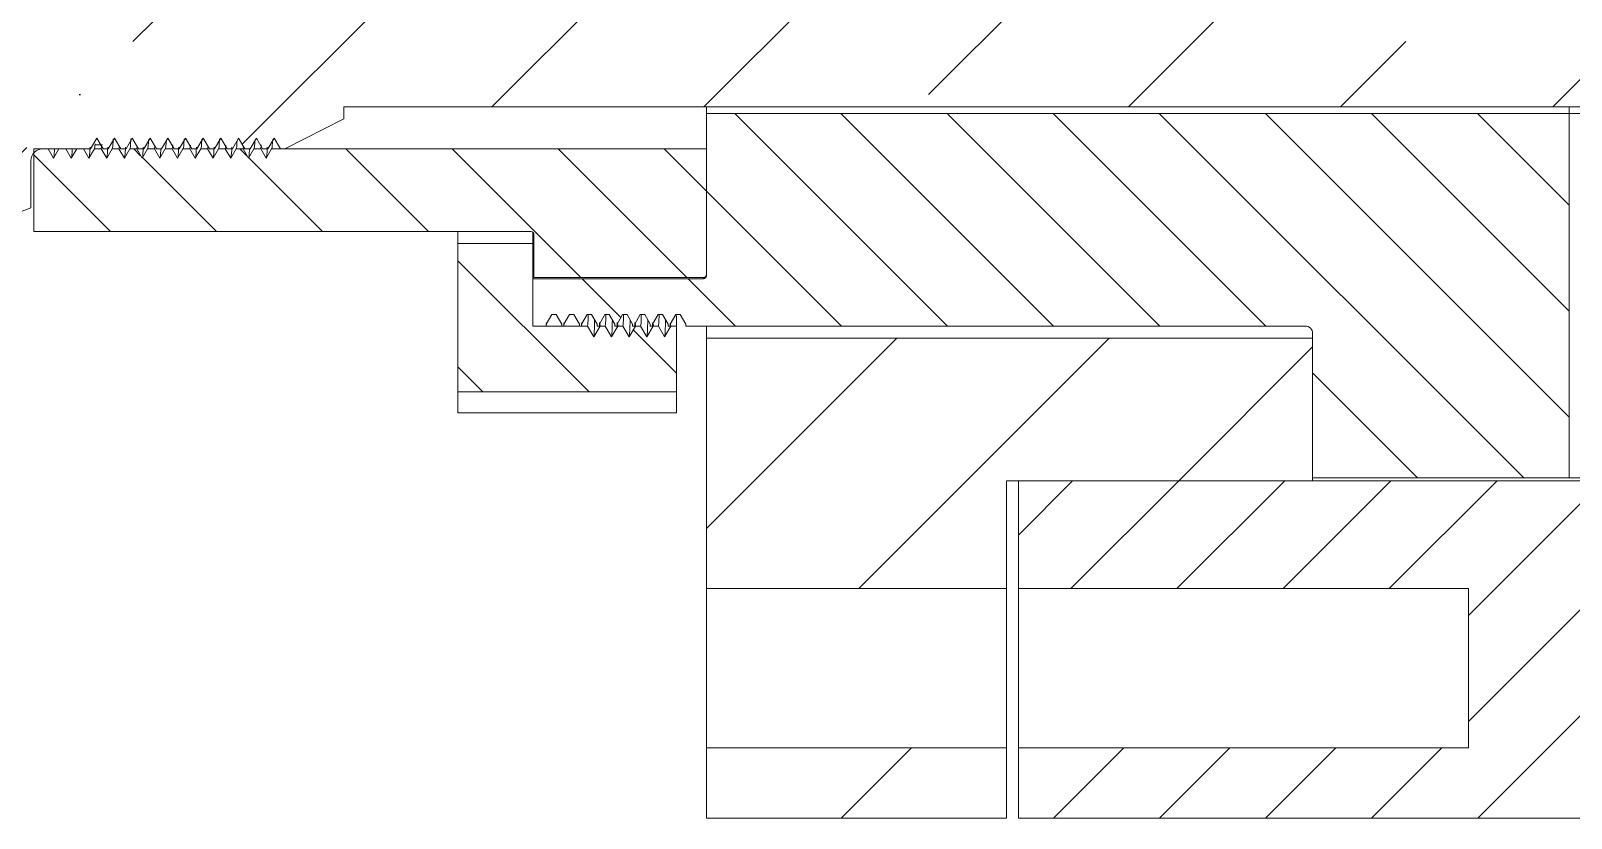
# Model space of a CAD drawing. Header units: inches. Extents: x 0 to 11, y 0 to 6.4.
# Drawn here: x 1.141 to 1.711, y 5.212 to 5.504 of the extents above; entities that cross this region are included whole.
import ezdxf

# ---------------------------------------------------------------- set-up
doc = ezdxf.new("R2010")
doc.units = ezdxf.units.IN
doc.header["$MEASUREMENT"] = 0

msp = doc.modelspace()

# ---------------------------------------------------------------- hatches: boundary and pattern name
at = {"linetype": 'Continuous'}
h = msp.add_hatch(dxfattribs=at)
h.set_pattern_fill('ANSI35', scale=0.444444, style=0)
edge = h.paths.add_edge_path(flags=0)
edge.add_line((1.84729, 5.47558), (1.84729, 5.49065))
edge.add_line((1.84729, 5.49065), (1.91072, 5.49065))
edge.add_line((1.91072, 5.49065), (1.91072, 5.5169))
edge.add_line((1.91072, 5.5169), (1.84729, 5.5169))
edge.add_line((1.84729, 5.5169), (1.84729, 5.53197))
edge.add_line((1.84729, 5.53197), (1.25674, 5.53197))
edge.add_line((1.25674, 5.53197), (1.25674, 5.53634))
edge.add_line((1.25674, 5.53634), (1.23614, 5.54687))
edge.add_line((1.23614, 5.54687), (1.23418, 5.54349))
edge.add_line((1.23418, 5.54349), (1.23186, 5.54752))
edge.add_line((1.23186, 5.54752), (1.22995, 5.54752))
edge.add_line((1.22995, 5.54752), (1.22762, 5.54349))
edge.add_line((1.22762, 5.54349), (1.2253, 5.54752))
edge.add_line((1.2253, 5.54752), (1.22339, 5.54752))
edge.add_line((1.22339, 5.54752), (1.22106, 5.54349))
edge.add_line((1.22106, 5.54349), (1.21873, 5.54752))
edge.add_line((1.21873, 5.54752), (1.21682, 5.54752))
edge.add_line((1.21682, 5.54752), (1.2145, 5.54349))
edge.add_line((1.2145, 5.54349), (1.21217, 5.54752))
edge.add_line((1.21217, 5.54752), (1.21026, 5.54752))
edge.add_line((1.21026, 5.54752), (1.20794, 5.54349))
edge.add_line((1.20794, 5.54349), (1.20561, 5.54752))
edge.add_line((1.20561, 5.54752), (1.2037, 5.54752))
edge.add_line((1.2037, 5.54752), (1.20137, 5.54349))
edge.add_line((1.20137, 5.54349), (1.19905, 5.54752))
edge.add_line((1.19905, 5.54752), (1.19714, 5.54752))
edge.add_line((1.19714, 5.54752), (1.19481, 5.54349))
edge.add_line((1.19481, 5.54349), (1.19249, 5.54752))
edge.add_line((1.19249, 5.54752), (1.19058, 5.54752))
edge.add_line((1.19058, 5.54752), (1.18825, 5.54349))
edge.add_line((1.18825, 5.54349), (1.18592, 5.54752))
edge.add_line((1.18592, 5.54752), (1.18402, 5.54752))
edge.add_line((1.18402, 5.54752), (1.18169, 5.54349))
edge.add_line((1.18169, 5.54349), (1.17936, 5.54752))
edge.add_line((1.17936, 5.54752), (1.17745, 5.54752))
edge.add_line((1.17745, 5.54752), (1.17513, 5.54349))
edge.add_line((1.17513, 5.54349), (1.1728, 5.54752))
edge.add_line((1.1728, 5.54752), (1.17089, 5.54752))
edge.add_line((1.17089, 5.54752), (1.16857, 5.54349))
edge.add_line((1.16857, 5.54349), (1.16624, 5.54752))
edge.add_line((1.16624, 5.54752), (1.14519, 5.54752))
edge.add_arc((1.14519, 5.55189), 0.00437, 180, 270, ccw=False)
edge.add_line((1.14082, 5.55189), (1.14082, 5.56939))
edge.add_line((1.14082, 5.56939), (1.08989, 5.58874))
edge.add_arc((1.08212, 5.5683), 0.02187, 69.1932, 90)
edge.add_line((1.08212, 5.59017), (1.04239, 5.59017))
edge.add_line((1.04239, 5.59017), (1.04239, 5.41738))
edge.add_line((1.04239, 5.41738), (1.08212, 5.41738))
edge.add_arc((1.08212, 5.43925), 0.02187, 270, 290.8068)
edge.add_line((1.08989, 5.4188), (1.14082, 5.43816))
edge.add_line((1.14082, 5.43816), (1.14082, 5.45565))
edge.add_arc((1.14519, 5.45565), 0.00437, 90, 180, ccw=False)
edge.add_line((1.14519, 5.46003), (1.16296, 5.46003))
edge.add_line((1.16296, 5.46003), (1.16529, 5.46406))
edge.add_line((1.16529, 5.46406), (1.16761, 5.46003))
edge.add_line((1.16761, 5.46003), (1.16952, 5.46003))
edge.add_line((1.16952, 5.46003), (1.17185, 5.46406))
edge.add_line((1.17185, 5.46406), (1.17417, 5.46003))
edge.add_line((1.17417, 5.46003), (1.17608, 5.46003))
edge.add_line((1.17608, 5.46003), (1.17841, 5.46406))
edge.add_line((1.17841, 5.46406), (1.18073, 5.46003))
edge.add_line((1.18073, 5.46003), (1.18264, 5.46003))
edge.add_line((1.18264, 5.46003), (1.18497, 5.46406))
edge.add_line((1.18497, 5.46406), (1.1873, 5.46003))
edge.add_line((1.1873, 5.46003), (1.18921, 5.46003))
edge.add_line((1.18921, 5.46003), (1.19153, 5.46406))
edge.add_line((1.19153, 5.46406), (1.19386, 5.46003))
edge.add_line((1.19386, 5.46003), (1.19577, 5.46003))
edge.add_line((1.19577, 5.46003), (1.19809, 5.46406))
edge.add_line((1.19809, 5.46406), (1.20042, 5.46003))
edge.add_line((1.20042, 5.46003), (1.20233, 5.46003))
edge.add_line((1.20233, 5.46003), (1.20466, 5.46406))
edge.add_line((1.20466, 5.46406), (1.20698, 5.46003))
edge.add_line((1.20698, 5.46003), (1.20889, 5.46003))
edge.add_line((1.20889, 5.46003), (1.21122, 5.46406))
edge.add_line((1.21122, 5.46406), (1.21354, 5.46003))
edge.add_line((1.21354, 5.46003), (1.21545, 5.46003))
edge.add_line((1.21545, 5.46003), (1.21778, 5.46406))
edge.add_line((1.21778, 5.46406), (1.2201, 5.46003))
edge.add_line((1.2201, 5.46003), (1.22201, 5.46003))
edge.add_line((1.22201, 5.46003), (1.22434, 5.46406))
edge.add_line((1.22434, 5.46406), (1.22667, 5.46003))
edge.add_line((1.22667, 5.46003), (1.22858, 5.46003))
edge.add_line((1.22858, 5.46003), (1.2309, 5.46406))
edge.add_line((1.2309, 5.46406), (1.23323, 5.46003))
edge.add_line((1.23323, 5.46003), (1.23487, 5.46003))
edge.add_line((1.23487, 5.46003), (1.25674, 5.4712))
edge.add_line((1.25674, 5.4712), (1.25674, 5.47558))
edge.add_line((1.25674, 5.47558), (1.84729, 5.47558))
h = msp.add_hatch(dxfattribs=at)
h.set_pattern_fill('ANSI31', scale=0.222222, angle=90, style=0)
edge = h.paths.add_edge_path(flags=0)
edge.add_line((1.33822, 5.39512), (1.34027, 5.39867))
edge.add_line((1.34027, 5.39867), (1.34191, 5.39867))
edge.add_line((1.34191, 5.39867), (1.34396, 5.39512))
edge.add_line((1.34396, 5.39512), (1.34396, 5.39441))
edge.add_line((1.34396, 5.39441), (1.34478, 5.39441))
edge.add_line((1.34478, 5.39441), (1.34478, 5.39512))
edge.add_line((1.34478, 5.39512), (1.34683, 5.39867))
edge.add_line((1.34683, 5.39867), (1.34847, 5.39867))
edge.add_line((1.34847, 5.39867), (1.35052, 5.39512))
edge.add_line((1.35052, 5.39512), (1.35052, 5.39441))
edge.add_line((1.35052, 5.39441), (1.35134, 5.39441))
edge.add_line((1.35134, 5.39441), (1.35134, 5.39512))
edge.add_line((1.35134, 5.39512), (1.35339, 5.39867))
edge.add_line((1.35339, 5.39867), (1.35503, 5.39867))
edge.add_line((1.35503, 5.39867), (1.35708, 5.39512))
edge.add_line((1.35708, 5.39512), (1.35708, 5.39441))
edge.add_line((1.35708, 5.39441), (1.3579, 5.39441))
edge.add_line((1.3579, 5.39441), (1.3579, 5.39512))
edge.add_line((1.3579, 5.39512), (1.35995, 5.39867))
edge.add_line((1.35995, 5.39867), (1.36159, 5.39867))
edge.add_line((1.36159, 5.39867), (1.36364, 5.39512))
edge.add_line((1.36364, 5.39512), (1.36364, 5.39441))
edge.add_line((1.36364, 5.39441), (1.36446, 5.39441))
edge.add_line((1.36446, 5.39441), (1.36446, 5.39512))
edge.add_line((1.36446, 5.39512), (1.36651, 5.39867))
edge.add_line((1.36651, 5.39867), (1.36815, 5.39867))
edge.add_line((1.36815, 5.39867), (1.3702, 5.39512))
edge.add_line((1.3702, 5.39512), (1.3702, 5.39441))
edge.add_line((1.3702, 5.39441), (1.37102, 5.39441))
edge.add_line((1.37102, 5.39441), (1.37102, 5.39512))
edge.add_line((1.37102, 5.39512), (1.37307, 5.39867))
edge.add_line((1.37307, 5.39867), (1.37472, 5.39867))
edge.add_line((1.37472, 5.39867), (1.37677, 5.39512))
edge.add_line((1.37677, 5.39512), (1.37677, 5.39441))
edge.add_line((1.37677, 5.39441), (1.37759, 5.39441))
edge.add_line((1.37759, 5.39441), (1.37759, 5.39512))
edge.add_line((1.37759, 5.39512), (1.37964, 5.39867))
edge.add_line((1.37964, 5.39867), (1.38128, 5.39867))
edge.add_line((1.38128, 5.39867), (1.38333, 5.39512))
edge.add_line((1.38333, 5.39512), (1.38333, 5.39441))
edge.add_line((1.38333, 5.39441), (1.61267, 5.39441))
edge.add_arc((1.61267, 5.39163), 0.00278, 0, 90, ccw=False)
edge.add_line((1.61545, 5.39163), (1.61545, 5.33822))
edge.add_line((1.61545, 5.33822), (1.71045, 5.33822))
edge.add_line((1.71045, 5.33822), (1.71045, 5.47315))
edge.add_line((1.71045, 5.47315), (1.391, 5.47315))
edge.add_line((1.391, 5.47315), (1.391, 5.41302))
edge.add_arc((1.38989, 5.41302), 0.00111, 270, 360, ccw=False)
edge.add_line((1.38989, 5.41191), (1.32673, 5.41191))
edge.add_line((1.32673, 5.41191), (1.32673, 5.39441))
edge.add_line((1.32673, 5.39441), (1.33165, 5.39441))
edge.add_line((1.33165, 5.39441), (1.33165, 5.39512))
edge.add_line((1.33165, 5.39512), (1.3337, 5.39867))
edge.add_line((1.3337, 5.39867), (1.33535, 5.39867))
edge.add_line((1.33535, 5.39867), (1.3374, 5.39512))
edge.add_line((1.3374, 5.39512), (1.3374, 5.39441))
edge.add_line((1.3374, 5.39441), (1.33822, 5.39441))
edge.add_line((1.33822, 5.39441), (1.33822, 5.39512))
h = msp.add_hatch(dxfattribs=at)
h.set_pattern_fill('ANSI31', scale=0.222222, angle=90, style=0)
edge = h.paths.add_edge_path(flags=0)
edge.add_line((1.19515, 5.45654), (1.19314, 5.46003))
edge.add_line((1.19314, 5.46003), (1.19061, 5.46003))
edge.add_line((1.19061, 5.46003), (1.18859, 5.45654))
edge.add_line((1.18859, 5.45654), (1.18658, 5.46003))
edge.add_line((1.18658, 5.46003), (1.18405, 5.46003))
edge.add_line((1.18405, 5.46003), (1.18203, 5.45654))
edge.add_line((1.18203, 5.45654), (1.18002, 5.46003))
edge.add_line((1.18002, 5.46003), (1.17748, 5.46003))
edge.add_line((1.17748, 5.46003), (1.17547, 5.45654))
edge.add_line((1.17547, 5.45654), (1.17346, 5.46003))
edge.add_line((1.17346, 5.46003), (1.17092, 5.46003))
edge.add_line((1.17092, 5.46003), (1.16891, 5.45654))
edge.add_line((1.16891, 5.45654), (1.16689, 5.46003))
edge.add_line((1.16689, 5.46003), (1.16436, 5.46003))
edge.add_line((1.16436, 5.46003), (1.16235, 5.45654))
edge.add_line((1.16235, 5.45654), (1.16033, 5.46003))
edge.add_line((1.16033, 5.46003), (1.1578, 5.46003))
edge.add_line((1.1578, 5.46003), (1.15578, 5.45654))
edge.add_line((1.15578, 5.45654), (1.15377, 5.46003))
edge.add_line((1.15377, 5.46003), (1.15124, 5.46003))
edge.add_line((1.15124, 5.46003), (1.14922, 5.45654))
edge.add_line((1.14922, 5.45654), (1.14721, 5.46003))
edge.add_line((1.14721, 5.46003), (1.14188, 5.46003))
edge.add_line((1.14188, 5.46003), (1.14188, 5.42941))
edge.add_line((1.14188, 5.42941), (1.32602, 5.42941))
edge.add_arc((1.32602, 5.4283), 0.00111, 0, 90, ccw=False)
edge.add_line((1.32713, 5.4283), (1.32713, 5.41235))
edge.add_line((1.32713, 5.41235), (1.38989, 5.41235))
edge.add_arc((1.38989, 5.41346), 0.00111, 270, 360)
edge.add_line((1.391, 5.41346), (1.391, 5.46003))
edge.add_line((1.391, 5.46003), (1.22998, 5.46003))
edge.add_line((1.22998, 5.46003), (1.22796, 5.45654))
edge.add_line((1.22796, 5.45654), (1.22595, 5.46003))
edge.add_line((1.22595, 5.46003), (1.22342, 5.46003))
edge.add_line((1.22342, 5.46003), (1.2214, 5.45654))
edge.add_line((1.2214, 5.45654), (1.21939, 5.46003))
edge.add_line((1.21939, 5.46003), (1.21685, 5.46003))
edge.add_line((1.21685, 5.46003), (1.21484, 5.45654))
edge.add_line((1.21484, 5.45654), (1.21283, 5.46003))
edge.add_line((1.21283, 5.46003), (1.21029, 5.46003))
edge.add_line((1.21029, 5.46003), (1.20828, 5.45654))
edge.add_line((1.20828, 5.45654), (1.20626, 5.46003))
edge.add_line((1.20626, 5.46003), (1.20373, 5.46003))
edge.add_line((1.20373, 5.46003), (1.20172, 5.45654))
edge.add_line((1.20172, 5.45654), (1.1997, 5.46003))
edge.add_line((1.1997, 5.46003), (1.19717, 5.46003))
edge.add_line((1.19717, 5.46003), (1.19515, 5.45654))
h = msp.add_hatch(dxfattribs=at)
h.set_pattern_fill('ANSI31', scale=0.222222, angle=90, style=0)
h.paths.add_polyline_path([(1.37127, 5.39441), (1.36894, 5.39038), (1.36662, 5.39441), (1.36471, 5.39441), (1.36238, 5.39038), (1.36006, 5.39441), (1.35815, 5.39441), (1.35582, 5.39038), (1.35349, 5.39441), (1.35159, 5.39441), (1.34926, 5.39038), (1.34693, 5.39441), (1.32673, 5.39441), (1.32673, 5.42503), (1.29895, 5.42503), (1.29895, 5.37002), (1.37988, 5.37002), (1.37988, 5.39441), (1.37783, 5.39441), (1.37551, 5.39038), (1.37318, 5.39441)], flags=0)
h = msp.add_hatch(dxfattribs=at)
h.set_pattern_fill('ANSI31', scale=0.222222, style=0)
edge = h.paths.add_edge_path(flags=0)
edge.add_line((1.88204, 5.28155), (1.88315, 5.28155))
edge.add_arc((1.88315, 5.28933), 0.00778, 270, 360)
edge.add_line((1.89093, 5.28933), (1.89093, 5.38155))
edge.add_line((1.89093, 5.38155), (1.90082, 5.38155))
edge.add_line((1.90082, 5.38155), (1.90082, 5.39266))
edge.add_line((1.90082, 5.39266), (1.82315, 5.39266))
edge.add_line((1.82315, 5.39266), (1.81204, 5.38155))
edge.add_line((1.81204, 5.38155), (1.81204, 5.33711))
edge.add_line((1.81204, 5.33711), (1.61545, 5.33711))
edge.add_line((1.61545, 5.33711), (1.50649, 5.33711))
edge.add_line((1.50649, 5.33711), (1.50649, 5.29716))
edge.add_line((1.50649, 5.29716), (1.67315, 5.29716))
edge.add_line((1.67315, 5.29716), (1.67315, 5.23816))
edge.add_line((1.67315, 5.23816), (1.50649, 5.23816))
edge.add_line((1.50649, 5.23816), (1.50649, 5.21211))
edge.add_line((1.50649, 5.21211), (1.88204, 5.21211))
edge.add_line((1.88204, 5.21211), (1.88204, 5.28155))
h = msp.add_hatch(dxfattribs=at)
h.set_pattern_fill('ANSI31', scale=0.444444, style=0)
h.paths.add_polyline_path([(1.50211, 5.29716), (1.50211, 5.33711), (1.50649, 5.33711), (1.61545, 5.33711), (1.61545, 5.38988), (1.391, 5.38988), (1.391, 5.29716)], flags=0)
h = msp.add_hatch(dxfattribs=at)
h.set_pattern_fill('ANSI31', scale=0.44444, style=0)
h.paths.add_polyline_path([(1.50211, 5.23816), (1.391, 5.23816), (1.391, 5.21211), (1.50211, 5.21211)], flags=0)

# ---------------------------------------------------------------- linework, layer by layer
at = {"color": 7, "linetype": 'Continuous', "lineweight": 15}
for p, q in [((1.84729, 5.47558), (1.25674, 5.47558)), ((1.25674, 5.47558), (1.25674, 5.4712)), ((1.391, 5.47315), (1.391, 5.47558)), ((1.71045, 5.47315), (1.71045, 5.47558)), ((1.25674, 5.4712), (1.23487, 5.46003)), ((1.71045, 5.47315), (1.391, 5.47315)), ((1.391, 5.47315), (1.391, 5.41302)), ((1.71045, 5.33822), (1.71045, 5.47315)), ((1.71045, 5.47315), (1.71482, 5.47315)), ((1.14721, 5.46003), (1.14188, 5.46003)), ((1.14188, 5.46003), (1.14188, 5.42941)), ((1.16296, 5.46003), (1.14519, 5.46003)), ((1.14721, 5.46003), (1.14922, 5.45654)), ((1.14922, 5.45654), (1.15124, 5.46003)), ((1.15377, 5.46003), (1.15124, 5.46003)), ((1.15377, 5.46003), (1.15578, 5.45654)), ((1.15578, 5.45654), (1.1578, 5.46003)), ((1.16033, 5.46003), (1.1578, 5.46003)), ((1.16033, 5.46003), (1.16235, 5.45654)), ((1.16235, 5.45654), (1.16436, 5.46003)), ((1.16529, 5.46406), (1.16296, 5.46003)), ((1.16464, 5.46188), (1.16436, 5.46003)), ((1.16689, 5.46003), (1.16436, 5.46003)), ((1.16734, 5.46152), (1.16461, 5.46152)), ((1.16761, 5.46003), (1.16529, 5.46406)), ((1.16689, 5.46003), (1.16705, 5.46097)), ((1.16689, 5.46003), (1.16891, 5.45654)), ((1.16761, 5.46003), (1.16757, 5.46026)), ((1.16952, 5.46003), (1.16761, 5.46003)), ((1.16891, 5.45654), (1.17092, 5.46003)), ((1.17185, 5.46406), (1.16952, 5.46003)), ((1.17346, 5.46003), (1.17092, 5.46003)), ((1.17417, 5.46003), (1.17185, 5.46406)), ((1.17346, 5.46003), (1.17366, 5.46087)), ((1.17346, 5.46003), (1.17547, 5.45654)), ((1.17608, 5.46003), (1.17417, 5.46003)), ((1.17547, 5.45654), (1.17748, 5.46003)), ((1.17841, 5.46406), (1.17608, 5.46003)), ((1.18002, 5.46003), (1.17748, 5.46003)), ((1.18073, 5.46003), (1.17841, 5.46406)), ((1.18002, 5.46003), (1.18019, 5.46097)), ((1.18002, 5.46003), (1.18203, 5.45654)), ((1.18264, 5.46003), (1.18073, 5.46003)), ((1.18203, 5.45654), (1.18405, 5.46003)), ((1.18497, 5.46406), (1.18264, 5.46003)), ((1.18658, 5.46003), (1.18405, 5.46003)), ((1.1873, 5.46003), (1.18497, 5.46406)), ((1.18658, 5.46003), (1.18679, 5.46088)), ((1.18658, 5.46003), (1.18859, 5.45654)), ((1.18921, 5.46003), (1.1873, 5.46003)), ((1.18859, 5.45654), (1.19061, 5.46003)), ((1.19153, 5.46406), (1.18921, 5.46003)), ((1.19314, 5.46003), (1.19061, 5.46003)), ((1.19386, 5.46003), (1.19153, 5.46406)), ((1.19314, 5.46003), (1.19336, 5.46148)), ((1.19314, 5.46003), (1.19515, 5.45654)), ((1.19577, 5.46003), (1.19386, 5.46003)), ((1.19515, 5.45654), (1.19717, 5.46003)), ((1.19809, 5.46406), (1.19577, 5.46003)), ((1.1997, 5.46003), (1.19717, 5.46003)), ((1.20042, 5.46003), (1.19809, 5.46406)), ((1.1997, 5.46003), (1.19994, 5.46145)), ((1.1997, 5.46003), (1.20172, 5.45654)), ((1.20233, 5.46003), (1.20042, 5.46003)), ((1.20172, 5.45654), (1.20373, 5.46003)), ((1.20466, 5.46406), (1.20233, 5.46003)), ((1.20626, 5.46003), (1.20373, 5.46003)), ((1.20698, 5.46003), (1.20466, 5.46406)), ((1.20626, 5.46003), (1.20647, 5.46087)), ((1.20626, 5.46003), (1.20828, 5.45654)), ((1.20889, 5.46003), (1.20698, 5.46003)), ((1.20828, 5.45654), (1.21029, 5.46003)), ((1.21122, 5.46406), (1.20889, 5.46003)), ((1.21283, 5.46003), (1.21029, 5.46003)), ((1.21354, 5.46003), (1.21122, 5.46406)), ((1.21283, 5.46003), (1.21484, 5.45654)), ((1.21545, 5.46003), (1.21354, 5.46003)), ((1.21484, 5.45654), (1.21685, 5.46003)), ((1.21778, 5.46406), (1.21545, 5.46003)), ((1.21939, 5.46003), (1.21685, 5.46003)), ((1.2201, 5.46003), (1.21778, 5.46406)), ((1.21939, 5.46003), (1.2196, 5.46087)), ((1.21939, 5.46003), (1.2214, 5.45654)), ((1.22201, 5.46003), (1.2201, 5.46003)), ((1.2214, 5.45654), (1.22342, 5.46003)), ((1.22434, 5.46406), (1.22201, 5.46003)), ((1.22595, 5.46003), (1.22342, 5.46003)), ((1.22667, 5.46003), (1.22434, 5.46406)), ((1.22595, 5.46003), (1.22616, 5.46148)), ((1.22595, 5.46003), (1.22796, 5.45654)), ((1.22858, 5.46003), (1.22667, 5.46003)), ((1.22796, 5.45654), (1.22998, 5.46003)), ((1.2309, 5.46406), (1.22858, 5.46003)), ((1.391, 5.46003), (1.22998, 5.46003)), ((1.23323, 5.46003), (1.2309, 5.46406)), ((1.23487, 5.46003), (1.23323, 5.46003)), ((1.391, 5.41346), (1.391, 5.46003)), ((1.14082, 5.45565), (1.14082, 5.43816)), ((1.14082, 5.43816), (1.08989, 5.4188)), ((1.14188, 5.42941), (1.32602, 5.42941)), ((1.29895, 5.42503), (1.29895, 5.42941)), ((1.32673, 5.42503), (1.29895, 5.42503)), ((1.29895, 5.42503), (1.29895, 5.37002)), ((1.32673, 5.42503), (1.32673, 5.42915)), ((1.32673, 5.39441), (1.32673, 5.42503)), ((1.32713, 5.4283), (1.32713, 5.41235)), ((1.38989, 5.41191), (1.32673, 5.41191)), ((1.32673, 5.41191), (1.32673, 5.39441)), ((1.32713, 5.41235), (1.38989, 5.41235)), ((1.3337, 5.39867), (1.33165, 5.39512)), ((1.33165, 5.39512), (1.33171, 5.39573)), ((1.33535, 5.39867), (1.3337, 5.39867)), ((1.3374, 5.39512), (1.33535, 5.39867)), ((1.34027, 5.39867), (1.33822, 5.39512)), ((1.33822, 5.39512), (1.33828, 5.39573)), ((1.34191, 5.39867), (1.34027, 5.39867)), ((1.34396, 5.39512), (1.34191, 5.39867)), ((1.34683, 5.39867), (1.34478, 5.39512)), ((1.34478, 5.39512), (1.34484, 5.39573)), ((1.34847, 5.39867), (1.34683, 5.39867)), ((1.35052, 5.39512), (1.34847, 5.39867)), ((1.35339, 5.39867), (1.35134, 5.39512)), ((1.35134, 5.39512), (1.3514, 5.39573)), ((1.35503, 5.39867), (1.35339, 5.39867)), ((1.35708, 5.39512), (1.35503, 5.39867)), ((1.35995, 5.39867), (1.3579, 5.39512)), ((1.3579, 5.39512), (1.35796, 5.39573)), ((1.36159, 5.39867), (1.35995, 5.39867)), ((1.36364, 5.39512), (1.36159, 5.39867)), ((1.36651, 5.39867), (1.36446, 5.39512)), ((1.36446, 5.39512), (1.36452, 5.39573)), ((1.36815, 5.39867), (1.36651, 5.39867)), ((1.3702, 5.39512), (1.36815, 5.39867)), ((1.37307, 5.39867), (1.37102, 5.39512)), ((1.37102, 5.39512), (1.37108, 5.39573)), ((1.37472, 5.39867), (1.37307, 5.39867)), ((1.37677, 5.39512), (1.37472, 5.39867)), ((1.37964, 5.39867), (1.37759, 5.39512)), ((1.38128, 5.39867), (1.37964, 5.39867)), ((1.37988, 5.39441), (1.37988, 5.39833)), ((1.38333, 5.39512), (1.38128, 5.39867)), ((1.32673, 5.39441), (1.33165, 5.39441)), ((1.34693, 5.39441), (1.32673, 5.39441)), ((1.33165, 5.39441), (1.33175, 5.39535)), ((1.33165, 5.39512), (1.33165, 5.39441)), ((1.3374, 5.39441), (1.3374, 5.39512)), ((1.3374, 5.39441), (1.33822, 5.39441)), ((1.33822, 5.39441), (1.33831, 5.39535)), ((1.33822, 5.39512), (1.33822, 5.39441)), ((1.34396, 5.39441), (1.34396, 5.39512)), ((1.34396, 5.39441), (1.34478, 5.39441)), ((1.34478, 5.39441), (1.34487, 5.39535)), ((1.34478, 5.39512), (1.34478, 5.39441)), ((1.34926, 5.39038), (1.34693, 5.39441)), ((1.35159, 5.39441), (1.34926, 5.39038)), ((1.35052, 5.39441), (1.35052, 5.39512)), ((1.35052, 5.39441), (1.35134, 5.39441)), ((1.35134, 5.39441), (1.35143, 5.39535)), ((1.35134, 5.39512), (1.35134, 5.39441)), ((1.35159, 5.39441), (1.35165, 5.39502)), ((1.35349, 5.39441), (1.35159, 5.39441)), ((1.35582, 5.39038), (1.35349, 5.39441)), ((1.35815, 5.39441), (1.35582, 5.39038)), ((1.35708, 5.39441), (1.35708, 5.39512)), ((1.35708, 5.39441), (1.3579, 5.39441)), ((1.3579, 5.39441), (1.35799, 5.39535)), ((1.3579, 5.39512), (1.3579, 5.39441)), ((1.35815, 5.39441), (1.35821, 5.39502)), ((1.36006, 5.39441), (1.35815, 5.39441)), ((1.36238, 5.39038), (1.36006, 5.39441)), ((1.36471, 5.39441), (1.36238, 5.39038)), ((1.36364, 5.39441), (1.36364, 5.39512)), ((1.36364, 5.39441), (1.36446, 5.39441)), ((1.36446, 5.39441), (1.36456, 5.39535)), ((1.36446, 5.39512), (1.36446, 5.39441)), ((1.36471, 5.39441), (1.36477, 5.39502)), ((1.36662, 5.39441), (1.36471, 5.39441)), ((1.36894, 5.39038), (1.36662, 5.39441)), ((1.37127, 5.39441), (1.36894, 5.39038)), ((1.3702, 5.39441), (1.3702, 5.39512)), ((1.3702, 5.39441), (1.37102, 5.39441)), ((1.37102, 5.39441), (1.37112, 5.39535)), ((1.37102, 5.39512), (1.37102, 5.39441)), ((1.37127, 5.39441), (1.37133, 5.39502)), ((1.37318, 5.39441), (1.37127, 5.39441)), ((1.37551, 5.39038), (1.37318, 5.39441)), ((1.37783, 5.39441), (1.37551, 5.39038)), ((1.37677, 5.39441), (1.37677, 5.39512)), ((1.37677, 5.39441), (1.37759, 5.39441)), ((1.37759, 5.39512), (1.3776, 5.3953)), ((1.37759, 5.39441), (1.37767, 5.39525)), ((1.37759, 5.39512), (1.37759, 5.39441)), ((1.37783, 5.39441), (1.37785, 5.39459)), ((1.37988, 5.39441), (1.37783, 5.39441)), ((1.37988, 5.37002), (1.37988, 5.39441)), ((1.38333, 5.39441), (1.38333, 5.39512)), ((1.38333, 5.39441), (1.61267, 5.39441)), ((1.391, 5.39441), (1.391, 5.38988)), ((1.61545, 5.39163), (1.61545, 5.33822)), ((1.391, 5.38988), (1.61545, 5.38988)), ((1.391, 5.29716), (1.391, 5.38988)), ((1.61545, 5.38988), (1.61545, 5.33711)), ((1.37988, 5.37002), (1.29895, 5.37002)), ((1.29895, 5.36227), (1.29895, 5.37002)), ((1.37988, 5.36227), (1.37988, 5.37002)), ((1.37988, 5.36227), (1.29895, 5.36227)), ((1.61545, 5.33711), (1.50211, 5.33711)), ((1.50211, 5.33711), (1.50211, 5.29716)), ((1.50649, 5.33711), (1.81204, 5.33711)), ((1.50649, 5.29716), (1.50649, 5.33711)), ((1.61545, 5.33822), (1.71045, 5.33822)), ((1.71045, 5.33822), (1.71482, 5.33822)), ((1.391, 5.29716), (1.50211, 5.29716)), ((1.391, 5.29716), (1.391, 5.23816)), ((1.50211, 5.23816), (1.50211, 5.29716)), ((1.50649, 5.29716), (1.67315, 5.29716)), ((1.50649, 5.29716), (1.50649, 5.23816)), ((1.67315, 5.23816), (1.67315, 5.29716)), ((1.50211, 5.23816), (1.391, 5.23816)), ((1.391, 5.21211), (1.391, 5.23816)), ((1.50211, 5.23816), (1.50211, 5.21211)), ((1.67315, 5.23816), (1.50649, 5.23816)), ((1.50649, 5.21211), (1.50649, 5.23816)), ((1.50211, 5.21211), (1.391, 5.21211)), ((1.88204, 5.21211), (1.50649, 5.21211))]:
    msp.add_line(p, q, dxfattribs=at)
at = {"color": 8, "linetype": 'Continuous', "lineweight": 15}
msp.add_line((1.38989, 5.41191), (1.38989, 5.41235), dxfattribs=at)
at = {"color": 7, "linetype": 'Continuous', "lineweight": 15}
for centre, radius, start, end in [((1.14519, 5.45565), 0.00437, 90, 180), ((1.32602, 5.4283), 0.00111, 0, 90), ((1.38989, 5.41346), 0.00111, 270, 0), ((1.38989, 5.41302), 0.00111, 270, 0), ((1.61267, 5.39163), 0.00278, 0, 90)]:
    msp.add_arc(centre, radius, start, end, dxfattribs=at)
for points, knots in [([(1.14922, 5.45654), (1.14932, 5.45671), (1.14945, 5.45695), (1.14957, 5.45935), (1.14961, 5.46003)], [0, 0, 0, 0, 0.718109, 1, 1, 1, 1]), ([(1.15578, 5.45654), (1.15586, 5.45669), (1.15599, 5.45699), (1.15612, 5.45903), (1.15619, 5.46003)], [0, 0, 0, 0, 0.513117, 1, 1, 1, 1]), ([(1.16235, 5.45654), (1.16246, 5.45673), (1.1626, 5.45697), (1.16274, 5.46011), (1.16277, 5.46068)], [0, 0, 0, 0, 0.817216, 1, 1, 1, 1]), ([(1.16527, 5.46404), (1.16565, 5.46338), (1.16642, 5.46206), (1.16718, 5.46073), (1.16757, 5.46006)], [0, 0, 0, 0, 0.492806, 1, 1, 1, 1]), ([(1.16891, 5.45654), (1.16901, 5.45674), (1.16916, 5.45702), (1.16929, 5.45992), (1.16933, 5.46068)], [0, 0, 0, 0, 0.738709, 1, 1, 1, 1]), ([(1.17133, 5.46369), (1.1713, 5.46305), (1.17117, 5.46044), (1.17103, 5.46021), (1.17092, 5.46003)], [0, 0, 0, 0, 0.243205, 1, 1, 1, 1]), ([(1.17547, 5.45654), (1.17554, 5.45665), (1.17568, 5.45686), (1.17581, 5.45941), (1.17588, 5.46068)], [0, 0, 0, 0, 0.501754, 1, 1, 1, 1]), ([(1.17788, 5.4637), (1.17782, 5.46259), (1.17769, 5.46031), (1.17755, 5.46012), (1.17748, 5.46003)], [0, 0, 0, 0, 0.483954, 1, 1, 1, 1]), ([(1.18203, 5.45654), (1.18213, 5.45674), (1.18227, 5.45706), (1.18241, 5.45975), (1.18245, 5.46069)], [0, 0, 0, 0, 0.652114, 1, 1, 1, 1]), ([(1.18446, 5.46369), (1.18441, 5.46289), (1.18428, 5.46048), (1.18414, 5.46021), (1.18405, 5.46003)], [0, 0, 0, 0, 0.329775, 1, 1, 1, 1]), ([(1.18859, 5.45654), (1.18866, 5.45669), (1.1888, 5.45699), (1.18893, 5.45903), (1.189, 5.46003)], [0, 0, 0, 0, 0.512163, 1, 1, 1, 1]), ([(1.191, 5.46314), (1.19094, 5.46226), (1.19081, 5.46043), (1.19068, 5.46017), (1.19061, 5.46003)], [0, 0, 0, 0, 0.4745754, 1, 1, 1, 1]), ([(1.19515, 5.45654), (1.19527, 5.45673), (1.19541, 5.45697), (1.19555, 5.46011), (1.19558, 5.46068)], [0, 0, 0, 0, 0.816794, 1, 1, 1, 1]), ([(1.19758, 5.46369), (1.19756, 5.46322), (1.19742, 5.46039), (1.19729, 5.46019), (1.19717, 5.46003)], [0, 0, 0, 0, 0.164913, 1, 1, 1, 1]), ([(1.20172, 5.45654), (1.20182, 5.45674), (1.20196, 5.45702), (1.2021, 5.45992), (1.20214, 5.46068)], [0, 0, 0, 0, 0.737999, 1, 1, 1, 1]), ([(1.20414, 5.46369), (1.20411, 5.46305), (1.20398, 5.46044), (1.20384, 5.46021), (1.20373, 5.46003)], [0, 0, 0, 0, 0.243916, 1, 1, 1, 1]), ([(1.20828, 5.45654), (1.20835, 5.45665), (1.20849, 5.45686), (1.20862, 5.45941), (1.20869, 5.46068)], [0, 0, 0, 0, 0.500251, 1, 1, 1, 1]), ([(1.21069, 5.4637), (1.21063, 5.46259), (1.2105, 5.46031), (1.21036, 5.46012), (1.21029, 5.46003)], [0, 0, 0, 0, 0.4854746, 1, 1, 1, 1]), ([(1.21283, 5.46003), (1.21287, 5.46002), (1.21295, 5.46001), (1.21302, 5.46105), (1.21305, 5.46146)], [0, 0, 0, 0, 0.607039, 1, 1, 1, 1]), ([(1.21484, 5.45654), (1.21489, 5.4566), (1.21503, 5.45679), (1.21517, 5.45912), (1.21526, 5.46071)], [0, 0, 0, 0, 0.32006, 1, 1, 1, 1]), ([(1.21721, 5.46308), (1.21714, 5.46197), (1.21702, 5.46018), (1.2169, 5.46007), (1.21685, 5.46003)], [0, 0, 0, 0, 0.619804, 1, 1, 1, 1]), ([(1.2214, 5.45654), (1.22147, 5.45669), (1.22161, 5.45699), (1.22174, 5.45903), (1.2218, 5.46003)], [0, 0, 0, 0, 0.511209, 1, 1, 1, 1]), ([(1.22381, 5.46314), (1.22375, 5.46226), (1.22362, 5.46043), (1.22349, 5.46017), (1.22342, 5.46003)], [0, 0, 0, 0, 0.47558, 1, 1, 1, 1]), ([(1.22796, 5.45654), (1.22808, 5.45673), (1.22822, 5.45697), (1.22836, 5.4601), (1.22838, 5.46068)], [0, 0, 0, 0, 0.815497, 1, 1, 1, 1]), ([(1.23039, 5.46369), (1.23037, 5.46322), (1.23023, 5.46039), (1.23009, 5.46019), (1.22998, 5.46003)], [0, 0, 0, 0, 0.166215, 1, 1, 1, 1]), ([(1.34721, 5.39867), (1.34719, 5.3979), (1.3471, 5.39487), (1.347, 5.39461), (1.34693, 5.39441)], [0, 0, 0, 0, 0.253363, 1, 1, 1, 1]), ([(1.3496, 5.39672), (1.34956, 5.39513), (1.34947, 5.39175), (1.34937, 5.39127), (1.34932, 5.39101)], [0, 0, 0, 0, 0.470162, 1, 1, 1, 1]), ([(1.35377, 5.39867), (1.35375, 5.3979), (1.35366, 5.39487), (1.35357, 5.39461), (1.35349, 5.39441)], [0, 0, 0, 0, 0.253363, 1, 1, 1, 1]), ([(1.35616, 5.39672), (1.35612, 5.39513), (1.35603, 5.39175), (1.35593, 5.39127), (1.35588, 5.39101)], [0, 0, 0, 0, 0.470162, 1, 1, 1, 1]), ([(1.36034, 5.39867), (1.36031, 5.3979), (1.36022, 5.39487), (1.36013, 5.39461), (1.36006, 5.39441)], [0, 0, 0, 0, 0.253363, 1, 1, 1, 1]), ([(1.36272, 5.39672), (1.36268, 5.39513), (1.36259, 5.39175), (1.36249, 5.39127), (1.36244, 5.39101)], [0, 0, 0, 0, 0.470162, 1, 1, 1, 1]), ([(1.3669, 5.39867), (1.36687, 5.3979), (1.36678, 5.39487), (1.36669, 5.39461), (1.36662, 5.39441)], [0, 0, 0, 0, 0.2533635, 1, 1, 1, 1]), ([(1.36928, 5.39672), (1.36924, 5.39513), (1.36915, 5.39175), (1.36906, 5.39127), (1.369, 5.39101)], [0, 0, 0, 0, 0.4701624, 1, 1, 1, 1]), ([(1.37346, 5.39867), (1.37344, 5.3979), (1.37335, 5.39487), (1.37325, 5.39461), (1.37318, 5.39441)], [0, 0, 0, 0, 0.253363, 1, 1, 1, 1]), ([(1.37584, 5.39672), (1.3758, 5.39516), (1.3757, 5.39134), (1.37559, 5.39085), (1.37552, 5.39057)], [0, 0, 0, 0, 0.40869, 1, 1, 1, 1]), ([(1.3776, 5.39514), (1.37795, 5.39573), (1.37863, 5.39691), (1.37931, 5.39809), (1.37965, 5.39867)], [0, 0, 0, 0, 0.502318, 1, 1, 1, 1])]:
    msp.add_open_spline(points, degree=3, knots=knots, dxfattribs=at)

doc.saveas('drawing.dxf')
